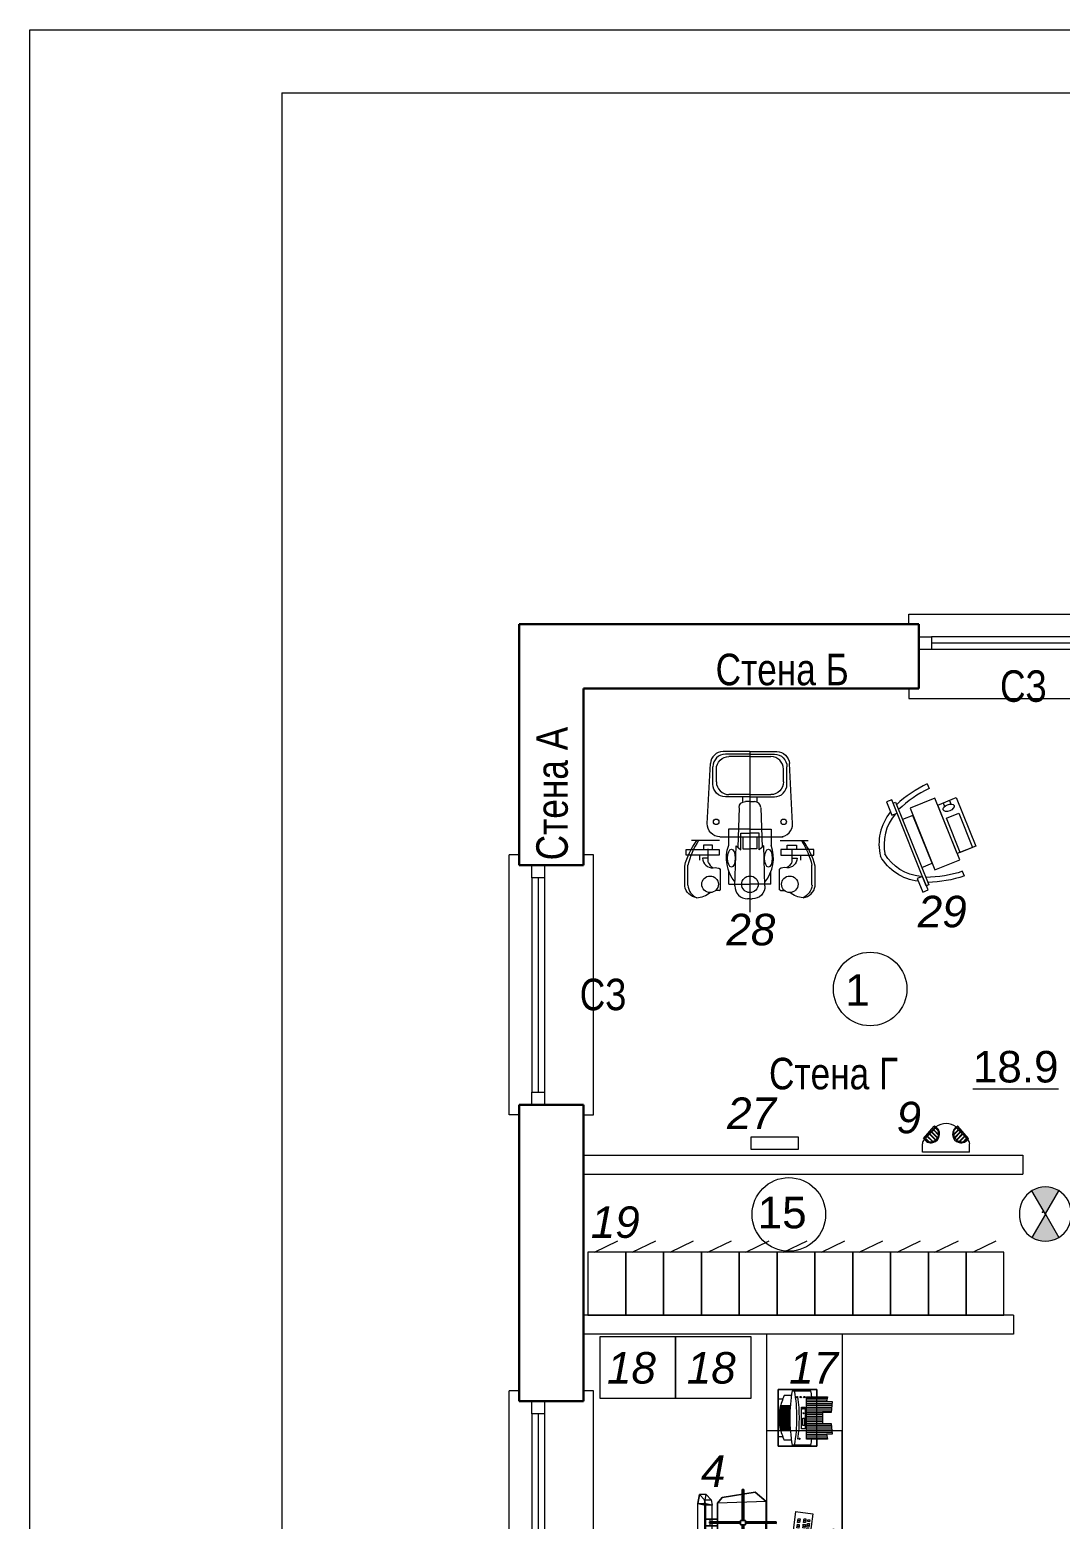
# Model space of a CAD drawing. Header units: metres. Extents: x 14591 to 15202, y 5442 to 5571.
# Drawn here: x 15073.3 to 15081.48, y 5460.13 to 5471.94 of the extents above; entities that cross this region are included whole.
import ezdxf
from ezdxf.enums import TextEntityAlignment as Align

# ---------------------------------------------------------------- set-up
doc = ezdxf.new("R2010")
doc.units = ezdxf.units.M
doc.header["$MEASUREMENT"] = 0
doc.linetypes.add('AM_DIN_F_W050x2', pattern=[0.003125, 0.00225, -0.000875])
for name, color, linetype, lineweight in [('1', 7, 'Continuous', 0), ('Level 4', 7, 'Continuous', 0), ('Level 44', 7, 'Continuous', 0), ('Level 50', 7, 'Continuous', 0), ('Level 63', 7, 'Continuous', 0), ('OBORYD', 30, 'Continuous', 0), ('RAZMER', 3, 'Continuous', 0), ('Стены', 7, 'Continuous', 13), ('ТХ Мебель', 7, 'Continuous', 30), ('ТХ Оборудование прочее', 7, 'Continuous', 30)]:
    doc.layers.add(name, color=color, linetype=linetype, lineweight=lineweight)
doc.layers.add('OBORUD MED', color=7, linetype='Continuous', lineweight=0, true_color=0xd20000)
doc.styles.add('MONOTXT', font='monotxt.shx', dxfattribs={"width": 0.8, "height": 0.5})
doc.styles.add('Style-Arial', font='arial.ttf')
doc.styles.add('Style-Arial IF', font='ariali.ttf')

# ---------------------------------------------------------------- blocks, each defined once
blk = doc.blocks.new('*U54')
at = {"layer": 'Стены', "color": 7, "linetype": 'Continuous', "lineweight": 0}
for p, q in [((-0.335, -1.03), (-0.335, 1.03)), ((-0.255, 1.03), (-0.335, 1.03)), ((0.335, 1.03), (0.255, 1.03)), ((0.335, -1.03), (0.335, 1.03)), ((-0.155, 0.85), (-0.155, -0.85)), ((-0.105, 0.85), (-0.105, -0.85)), ((-0.055, 0.85), (-0.055, -0.85)), ((-0.255, -1.03), (-0.335, -1.03)), ((0.255, -1.03), (0.335, -1.03))]:
    blk.add_line(p, q, dxfattribs=at)
at = {"layer": 'Стены', "color": 7, "linetype": 'Continuous', "lineweight": 30}
for p, q in [((0.255, 0.95), (-0.255, 0.95)), ((0.255, -0.95), (-0.255, -0.95))]:
    blk.add_line(p, q, dxfattribs=at)
at = {"layer": 'Стены', "color": 7, "linetype": 'Continuous', "lineweight": 13, "flags": 128}
for points in [[(-0.155, 0.85), (-0.155, 0.95), (-0.055, 0.95), (-0.055, 0.85), (-0.155, 0.85)], [(-0.155, -0.95), (-0.155, -0.85), (-0.055, -0.85), (-0.055, -0.95), (-0.155, -0.95)]]:
    blk.add_lwpolyline(points, close=True, dxfattribs=at)
blk = doc.blocks.new('*U141')
at = {"layer": 'ТХ Оборудование прочее', "color": 7, "linetype": 'Continuous', "lineweight": 0}
for p, q in [((-0.225, 0.214), (-0.225, -0.092)), ((-0.225, -0.092), (-0.225, 0.214)), ((0.225, 0.214), (-0.225, 0.214)), ((-0.225, 0.214), (0.225, 0.214)), ((-0.177, 0.109), (-0.177, 0.166)), ((-0.149, 0.178), (-0.149, 0.214)), ((-0.095, 0.118), (-0.095, 0.197)), ((-0.086, 0.119), (-0.086, 0.2)), ((-0.076, 0.12), (-0.076, 0.202)), ((-0.067, 0.12), (-0.067, 0.204)), ((-0.057, 0.121), (-0.057, 0.206)), ((-0.048, 0.121), (-0.048, 0.207)), ((-0.038, 0.121), (-0.038, 0.208)), ((-0.029, 0.122), (-0.029, 0.209)), ((-0.019, 0.122), (-0.019, 0.209)), ((-0.01, 0.122), (-0.01, 0.209)), ((0, 0.122), (0, 0.21)), ((0.01, 0.122), (0.01, 0.209)), ((0.019, 0.122), (0.019, 0.209)), ((0.029, 0.122), (0.029, 0.209)), ((0.038, 0.121), (0.038, 0.208)), ((0.048, 0.121), (0.048, 0.207)), ((0.057, 0.121), (0.057, 0.206)), ((0.067, 0.12), (0.067, 0.204)), ((0.076, 0.12), (0.076, 0.202)), ((0.086, 0.119), (0.086, 0.2)), ((0.095, 0.118), (0.095, 0.197)), ((0.149, 0.178), (0.149, 0.214)), ((0.177, 0.109), (0.177, 0.166)), ((0.225, -0.092), (0.225, 0.214)), ((0.225, 0.214), (0.225, -0.092)), ((-0.215, -0.045), (-0.215, 0.103)), ((-0.086, 0), (-0.086, 0.028)), ((-0.086, 0.028), (0.086, 0.028)), ((-0.059, 0.019), (-0.002, 0.019)), ((-0.059, 0.005), (-0.059, 0.019)), ((-0.002, 0.005), (-0.059, 0.005)), ((-0.002, 0.019), (-0.002, 0.005)), ((0.086, 0.028), (0.086, 0)), ((0.215, 0.103), (0.215, -0.045)), ((-0.168, -0.092), (-0.225, -0.092)), ((-0.225, -0.092), (0.225, -0.092)), ((-0.168, -0.01), (0.168, -0.01)), ((-0.168, -0.176), (-0.168, -0.01)), ((-0.157, -0.01), (-0.157, -0.174)), ((-0.143, -0.01), (-0.143, -0.172)), ((-0.129, -0.01), (-0.129, -0.169)), ((-0.114, -0.01), (-0.114, -0.213)), ((-0.1, -0.01), (-0.1, -0.211)), ((0.086, 0), (-0.086, 0)), ((-0.086, -0.01), (-0.086, -0.209)), ((-0.071, -0.01), (-0.071, -0.208)), ((-0.057, -0.01), (-0.057, -0.206)), ((-0.043, -0.01), (-0.043, -0.138)), ((-0.029, -0.01), (-0.029, -0.138)), ((-0.014, -0.01), (-0.014, -0.138)), ((0, -0.01), (0, -0.138)), ((0.014, -0.01), (0.014, -0.138)), ((0.029, -0.01), (0.029, -0.138)), ((0.043, -0.01), (0.043, -0.138)), ((0.057, -0.01), (0.057, -0.206)), ((0.071, -0.01), (0.071, -0.208)), ((0.086, -0.01), (0.086, -0.209)), ((0.1, -0.01), (0.1, -0.211)), ((0.114, -0.01), (0.114, -0.213)), ((0.129, -0.01), (0.129, -0.169)), ((0.143, -0.01), (0.143, -0.172)), ((0.157, -0.01), (0.157, -0.174)), ((0.168, -0.01), (0.168, -0.176)), ((0.225, -0.092), (0.168, -0.092)), ((-0.13, -0.169), (-0.168, -0.176)), ((-0.13, -0.214), (-0.13, -0.169)), ((-0.044, -0.205), (-0.13, -0.214)), ((-0.044, -0.138), (-0.044, -0.205)), ((0.044, -0.138), (-0.044, -0.138)), ((0.044, -0.205), (0.044, -0.138)), ((0.13, -0.214), (0.044, -0.205)), ((0.168, -0.176), (0.13, -0.169)), ((0.13, -0.169), (0.13, -0.214))]:
    blk.add_line(p, q, dxfattribs=at)
for centre, radius in [((-0.165, 0.045), 0.00536), ((0.037, 0.014), 0.00402), ((0.075, 0.021), 0.00536), ((0.075, 0.007), 0.00536), ((0.165, 0.065), 0.00536), ((0.165, 0.035), 0.00536), ((0.165, 0.007), 0.00536)]:
    blk.add_circle(centre, radius, dxfattribs=at)
for centre, radius, start, end in [((0, -1.104), 1.226, 79.8855, 100.1145), ((0.127, -0.523), 0.753, 105.7351, 113.846), ((0, -0.201), 0.41, 79.1933, 100.8067), ((-0.127, -0.523), 0.753, 66.154, 74.2649), ((0, 1.291), 1.226, 259.8855, 280.1145), ((0, 1.291), 1.245, 262.2605, 277.7395), ((0, 1.162), 1.226, 259.8855, 262.1394), ((0, 1.162), 1.226, 277.8606, 280.1145)]:
    blk.add_arc(centre, radius, start, end, dxfattribs=at)
blk = doc.blocks.new('*U142')
at = {"color": 7, "linetype": 'Continuous', "lineweight": 0}
blk.add_line((-0.6, -0.027), (-0.6, 0.573), dxfattribs=at)
at = {"layer": 'Стены', "color": 7, "linetype": 'Continuous', "lineweight": 0}
for p, q in [((0.6, 0.573), (-0.6, 0.573)), ((0.179, 0.503), (0.206, 0.554)), ((0.556, 0.301), (0.179, 0.503)), ((0.206, 0.554), (0.366, 0.497)), ((0.328, 0.511), (0.309, 0.544)), ((0.366, 0.497), (0.332, 0.555)), ((0.442, 0.456), (0.366, 0.497)), ((0.6, -0.027), (0.6, 0.573)), ((0.442, 0.456), (0.509, 0.461)), ((0.583, 0.351), (0.442, 0.456)), ((0.474, 0.433), (0.513, 0.435)), ((0.043, 0.204), (0.061, 0.34)), ((0.061, 0.34), (0.52, 0.28)), ((0.099, 0.271), (0.101, 0.286)), ((0.104, 0.27), (0.099, 0.271)), ((0.113, 0.269), (0.099, 0.271)), ((0.099, 0.223), (0.101, 0.239)), ((0.101, 0.286), (0.115, 0.284)), ((0.106, 0.238), (0.101, 0.239)), ((0.101, 0.239), (0.115, 0.237)), ((0.107, 0.302), (0.109, 0.317)), ((0.122, 0.3), (0.107, 0.302)), ((0.109, 0.317), (0.124, 0.315)), ((0.115, 0.284), (0.113, 0.269)), ((0.113, 0.269), (0.115, 0.284)), ((0.128, 0.267), (0.113, 0.269)), ((0.113, 0.222), (0.115, 0.237)), ((0.115, 0.237), (0.113, 0.222)), ((0.115, 0.284), (0.13, 0.283)), ((0.115, 0.237), (0.13, 0.235)), ((0.124, 0.315), (0.122, 0.3)), ((0.13, 0.283), (0.128, 0.267)), ((0.136, 0.298), (0.138, 0.313)), ((0.151, 0.296), (0.136, 0.298)), ((0.138, 0.313), (0.153, 0.311)), ((0.142, 0.265), (0.144, 0.281)), ((0.157, 0.263), (0.142, 0.265)), ((0.144, 0.281), (0.159, 0.279)), ((0.151, 0.296), (0.153, 0.311)), ((0.153, 0.311), (0.151, 0.296)), ((0.165, 0.294), (0.151, 0.296)), ((0.153, 0.311), (0.167, 0.31)), ((0.157, 0.263), (0.159, 0.279)), ((0.159, 0.279), (0.157, 0.263)), ((0.171, 0.261), (0.157, 0.263)), ((0.159, 0.279), (0.173, 0.277)), ((0.167, 0.31), (0.165, 0.294)), ((0.173, 0.277), (0.171, 0.261)), ((0.177, 0.293), (0.179, 0.308)), ((0.192, 0.291), (0.177, 0.293)), ((0.179, 0.308), (0.194, 0.306)), ((0.186, 0.259), (0.188, 0.275)), ((0.2, 0.258), (0.186, 0.259)), ((0.188, 0.275), (0.202, 0.273)), ((0.194, 0.306), (0.192, 0.291)), ((0.202, 0.273), (0.2, 0.258)), ((0.2, 0.258), (0.202, 0.273)), ((0.214, 0.256), (0.2, 0.258)), ((0.202, 0.273), (0.217, 0.271)), ((0.206, 0.289), (0.208, 0.304)), ((0.22, 0.287), (0.206, 0.289)), ((0.208, 0.304), (0.222, 0.302)), ((0.217, 0.271), (0.214, 0.256)), ((0.222, 0.302), (0.22, 0.287)), ((0.22, 0.287), (0.222, 0.302)), ((0.235, 0.285), (0.22, 0.287)), ((0.222, 0.302), (0.237, 0.3)), ((0.229, 0.254), (0.231, 0.269)), ((0.243, 0.252), (0.229, 0.254)), ((0.231, 0.269), (0.245, 0.267)), ((0.237, 0.3), (0.235, 0.285)), ((0.243, 0.252), (0.245, 0.267)), ((0.245, 0.267), (0.243, 0.252)), ((0.258, 0.25), (0.243, 0.252)), ((0.245, 0.267), (0.26, 0.266)), ((0.249, 0.283), (0.251, 0.299)), ((0.264, 0.281), (0.249, 0.283)), ((0.251, 0.299), (0.266, 0.297)), ((0.26, 0.266), (0.258, 0.25)), ((0.266, 0.297), (0.264, 0.281)), ((0.264, 0.281), (0.266, 0.297)), ((0.278, 0.279), (0.264, 0.281)), ((0.266, 0.297), (0.28, 0.295)), ((0.272, 0.248), (0.274, 0.264)), ((0.287, 0.246), (0.272, 0.248)), ((0.274, 0.264), (0.289, 0.262)), ((0.278, 0.279), (0.28, 0.295)), ((0.28, 0.295), (0.278, 0.279)), ((0.293, 0.277), (0.278, 0.279)), ((0.28, 0.295), (0.295, 0.293)), ((0.289, 0.262), (0.287, 0.246)), ((0.287, 0.246), (0.289, 0.262)), ((0.301, 0.244), (0.287, 0.246)), ((0.289, 0.262), (0.303, 0.26)), ((0.293, 0.277), (0.295, 0.293)), ((0.295, 0.293), (0.293, 0.277)), ((0.307, 0.276), (0.293, 0.277)), ((0.295, 0.293), (0.309, 0.291)), ((0.303, 0.26), (0.301, 0.244)), ((0.301, 0.244), (0.303, 0.26)), ((0.316, 0.242), (0.301, 0.244)), ((0.303, 0.26), (0.318, 0.258)), ((0.309, 0.291), (0.307, 0.276)), ((0.318, 0.258), (0.316, 0.242)), ((0.33, 0.241), (0.332, 0.256)), ((0.345, 0.239), (0.33, 0.241)), ((0.332, 0.256), (0.347, 0.254)), ((0.347, 0.254), (0.345, 0.239)), ((0.375, 0.235), (0.377, 0.251)), ((0.377, 0.251), (0.392, 0.249)), ((0.378, 0.266), (0.38, 0.282)), ((0.393, 0.264), (0.378, 0.266)), ((0.38, 0.282), (0.395, 0.28)), ((0.39, 0.233), (0.392, 0.249)), ((0.392, 0.249), (0.39, 0.233)), ((0.392, 0.249), (0.406, 0.247)), ((0.395, 0.28), (0.393, 0.264)), ((0.393, 0.264), (0.395, 0.28)), ((0.407, 0.262), (0.393, 0.264)), ((0.395, 0.28), (0.409, 0.278)), ((0.406, 0.247), (0.404, 0.231)), ((0.404, 0.231), (0.406, 0.247)), ((0.406, 0.247), (0.421, 0.245)), ((0.407, 0.262), (0.409, 0.278)), ((0.409, 0.278), (0.407, 0.262)), ((0.421, 0.261), (0.407, 0.262)), ((0.409, 0.278), (0.424, 0.276)), ((0.421, 0.245), (0.419, 0.229)), ((0.424, 0.276), (0.421, 0.261)), ((0.502, 0.144), (0.52, 0.28)), ((0.583, 0.351), (0.556, 0.301)), ((0.043, 0.204), (0.502, 0.144)), ((0.106, 0.223), (0.099, 0.224)), ((0.113, 0.222), (0.099, 0.223)), ((0.128, 0.22), (0.113, 0.222)), ((0.13, 0.235), (0.128, 0.22)), ((0.142, 0.218), (0.144, 0.233)), ((0.157, 0.216), (0.142, 0.218)), ((0.144, 0.233), (0.159, 0.231)), ((0.157, 0.216), (0.159, 0.231)), ((0.159, 0.231), (0.157, 0.216)), ((0.171, 0.214), (0.157, 0.216)), ((0.159, 0.231), (0.173, 0.23)), ((0.173, 0.23), (0.171, 0.214)), ((0.186, 0.212), (0.188, 0.228)), ((0.2, 0.21), (0.186, 0.212)), ((0.188, 0.228), (0.202, 0.226)), ((0.2, 0.21), (0.202, 0.226)), ((0.202, 0.226), (0.2, 0.21)), ((0.215, 0.208), (0.2, 0.21)), ((0.202, 0.226), (0.217, 0.224)), ((0.217, 0.224), (0.215, 0.208)), ((0.229, 0.206), (0.231, 0.222)), ((0.244, 0.205), (0.229, 0.206)), ((0.231, 0.222), (0.246, 0.22)), ((0.246, 0.22), (0.244, 0.205)), ((0.258, 0.203), (0.26, 0.218)), ((0.272, 0.201), (0.258, 0.203)), ((0.26, 0.218), (0.275, 0.216)), ((0.275, 0.216), (0.272, 0.201)), ((0.287, 0.199), (0.289, 0.214)), ((0.301, 0.197), (0.287, 0.199)), ((0.289, 0.214), (0.303, 0.213)), ((0.301, 0.197), (0.303, 0.213)), ((0.303, 0.213), (0.301, 0.197)), ((0.351, 0.19), (0.301, 0.197)), ((0.303, 0.213), (0.353, 0.206)), ((0.33, 0.193), (0.332, 0.209)), ((0.344, 0.191), (0.33, 0.193)), ((0.332, 0.209), (0.346, 0.207)), ((0.346, 0.207), (0.344, 0.191)), ((0.353, 0.206), (0.351, 0.19)), ((0.367, 0.173), (0.369, 0.188)), ((0.381, 0.171), (0.367, 0.173)), ((0.369, 0.188), (0.384, 0.186)), ((0.39, 0.233), (0.375, 0.235)), ((0.381, 0.171), (0.384, 0.186)), ((0.384, 0.186), (0.381, 0.171)), ((0.396, 0.169), (0.381, 0.171)), ((0.384, 0.186), (0.398, 0.184)), ((0.404, 0.231), (0.39, 0.233)), ((0.398, 0.184), (0.396, 0.169)), ((0.396, 0.169), (0.398, 0.184)), ((0.41, 0.167), (0.396, 0.169)), ((0.398, 0.184), (0.412, 0.183)), ((0.419, 0.229), (0.404, 0.231)), ((0.412, 0.183), (0.41, 0.167)), ((0.124, 0.05), (0.124, 0.05)), ((0.124, 0.05), (0.124, 0.05)), ((0.124, 0.05), (0.136, 0.05)), ((0.136, 0.05), (0.124, 0.05)), ((0.124, 0.05), (0.136, 0.05)), ((0.124, -0.194), (0.124, 0.05)), ((0.124, 0.05), (0.124, -0.194)), ((0.124, -0.194), (0.124, 0.05)), ((0.136, 0.05), (0.135, -0.194)), ((0.135, -0.194), (0.136, 0.05)), ((0.136, 0.05), (0.135, -0.194)), ((0.136, 0.05), (0.136, 0.05)), ((0.136, 0.05), (0.136, 0.05)), ((-0.6, -0.027), (0.6, -0.027)), ((-0.111, -0.116), (-0.037, -0.03)), ((-0.037, -0.03), (-0.111, -0.116)), ((-0.111, -0.116), (-0.037, -0.03)), ((-0.069, -0.378), (-0.111, -0.116)), ((-0.111, -0.116), (-0.069, -0.378)), ((-0.069, -0.378), (-0.111, -0.116)), ((-0.037, -0.03), (0.297, -0.031)), ((0.297, -0.031), (-0.037, -0.03)), ((0.297, -0.031), (-0.037, -0.03)), ((-0.037, -0.03), (-0.025, -0.416)), ((-0.037, -0.03), (-0.025, -0.416)), ((0.283, -0.417), (0.297, -0.031)), ((0.297, -0.031), (0.283, -0.417)), ((0.297, -0.031), (0.37, -0.117)), ((0.37, -0.117), (0.297, -0.031)), ((0.37, -0.117), (0.297, -0.031)), ((0.37, -0.117), (0.327, -0.379)), ((0.327, -0.379), (0.37, -0.117)), ((0.327, -0.379), (0.37, -0.117)), ((-0.132, -0.208), (-0.132, -0.208)), ((-0.132, -0.208), (0.112, -0.208)), ((0.112, -0.208), (-0.132, -0.208)), ((-0.132, -0.219), (-0.132, -0.208)), ((-0.132, -0.208), (-0.132, -0.208)), ((-0.132, -0.208), (-0.132, -0.219)), ((-0.132, -0.219), (-0.132, -0.208)), ((-0.132, -0.208), (0.112, -0.208)), ((-0.132, -0.219), (-0.132, -0.219)), ((0.112, -0.22), (-0.132, -0.219)), ((-0.132, -0.219), (-0.132, -0.219)), ((-0.132, -0.219), (0.112, -0.22)), ((0.112, -0.22), (-0.132, -0.219)), ((0.112, -0.234), (0.112, -0.194)), ((0.112, -0.194), (0.112, -0.234)), ((0.112, -0.194), (0.147, -0.194)), ((0.147, -0.194), (0.112, -0.194)), ((0.112, -0.208), (0.112, -0.208)), ((0.112, -0.208), (0.112, -0.22)), ((0.147, -0.234), (0.112, -0.234)), ((0.112, -0.234), (0.147, -0.234)), ((0.124, -0.234), (0.123, -0.478)), ((0.123, -0.478), (0.124, -0.234)), ((0.124, -0.234), (0.123, -0.478)), ((0.135, -0.194), (0.124, -0.194)), ((0.135, -0.234), (0.124, -0.234)), ((0.135, -0.194), (0.135, -0.194)), ((0.135, -0.478), (0.135, -0.234)), ((0.135, -0.234), (0.135, -0.234)), ((0.135, -0.234), (0.135, -0.478)), ((0.135, -0.478), (0.135, -0.234)), ((0.147, -0.194), (0.147, -0.234)), ((0.147, -0.234), (0.147, -0.194)), ((0.392, -0.209), (0.147, -0.208)), ((0.147, -0.208), (0.147, -0.208)), ((0.147, -0.208), (0.392, -0.209)), ((0.147, -0.208), (0.147, -0.22)), ((0.392, -0.209), (0.147, -0.208)), ((0.147, -0.22), (0.392, -0.221)), ((0.392, -0.221), (0.147, -0.22)), ((0.147, -0.22), (0.392, -0.221)), ((0.392, -0.209), (0.392, -0.209)), ((0.392, -0.221), (0.392, -0.209)), ((0.392, -0.209), (0.392, -0.209)), ((0.392, -0.209), (0.392, -0.221)), ((0.392, -0.221), (0.392, -0.209)), ((0.392, -0.221), (0.392, -0.221)), ((0.392, -0.221), (0.392, -0.221)), ((-0.052, -0.467), (-0.094, -0.506)), ((-0.094, -0.506), (-0.052, -0.467)), ((-0.025, -0.416), (-0.069, -0.378)), ((-0.069, -0.378), (-0.025, -0.416)), ((-0.025, -0.416), (-0.069, -0.378)), ((-0.052, -0.467), (-0.008, -0.458)), ((-0.052, -0.467), (-0.008, -0.458)), ((-0.052, -0.52), (-0.052, -0.467)), ((-0.052, -0.52), (-0.052, -0.467)), ((0.283, -0.417), (-0.025, -0.416)), ((-0.025, -0.416), (0.283, -0.417)), ((-0.025, -0.416), (0.283, -0.417)), ((-0.008, -0.458), (-0.021, -0.52)), ((-0.008, -0.458), (-0.021, -0.52)), ((-0.008, -0.458), (-0.008, -0.51)), ((0.266, -0.458), (-0.008, -0.458)), ((-0.008, -0.458), (-0.008, -0.51)), ((0.266, -0.458), (-0.008, -0.458)), ((0.103, -0.511), (0.103, -0.416)), ((0.103, -0.416), (0.103, -0.473)), ((0.103, -0.416), (0.156, -0.416)), ((0.103, -0.511), (0.103, -0.416)), ((0.103, -0.416), (0.156, -0.416)), ((0.103, -0.473), (0.103, -0.416)), ((0.156, -0.416), (0.155, -0.511)), ((0.155, -0.474), (0.156, -0.416)), ((0.156, -0.416), (0.155, -0.511)), ((0.156, -0.416), (0.155, -0.474)), ((0.266, -0.511), (0.266, -0.458)), ((0.266, -0.458), (0.31, -0.468)), ((0.266, -0.511), (0.266, -0.458)), ((0.31, -0.468), (0.266, -0.458)), ((0.266, -0.458), (0.279, -0.52)), ((0.279, -0.52), (0.266, -0.458)), ((0.327, -0.379), (0.283, -0.417)), ((0.283, -0.417), (0.327, -0.379)), ((0.283, -0.417), (0.327, -0.379)), ((0.352, -0.507), (0.31, -0.468)), ((0.31, -0.468), (0.31, -0.52)), ((0.31, -0.468), (0.31, -0.52)), ((0.352, -0.507), (0.31, -0.468)), ((-0.094, -0.506), (-0.094, -0.559)), ((-0.094, -0.506), (-0.094, -0.559)), ((-0.021, -0.52), (-0.094, -0.506)), ((-0.021, -0.52), (-0.094, -0.506)), ((-0.094, -0.559), (-0.052, -0.52)), ((-0.094, -0.559), (-0.052, -0.52)), ((-0.094, -0.559), (-0.021, -0.572)), ((-0.021, -0.572), (-0.094, -0.559)), ((-0.008, -0.51), (-0.052, -0.52)), ((-0.052, -0.52), (-0.008, -0.51)), ((-0.008, -0.51), (-0.021, -0.572)), ((-0.021, -0.572), (-0.008, -0.51)), ((-0.021, -0.572), (-0.021, -0.52)), ((-0.021, -0.572), (-0.021, -0.52)), ((-0.021, -0.52), (0.279, -0.52)), ((-0.021, -0.52), (0.279, -0.52)), ((0.279, -0.573), (-0.021, -0.572)), ((0.279, -0.573), (-0.021, -0.572)), ((-0.008, -0.51), (0.266, -0.511)), ((-0.008, -0.51), (0.266, -0.511)), ((0.103, -0.473), (0.103, -0.511)), ((0.155, -0.474), (0.103, -0.473)), ((0.155, -0.511), (0.103, -0.511)), ((0.123, -0.478), (0.123, -0.478)), ((0.123, -0.478), (0.135, -0.478)), ((0.135, -0.478), (0.123, -0.478)), ((0.123, -0.478), (0.123, -0.478)), ((0.123, -0.478), (0.135, -0.478)), ((0.135, -0.478), (0.135, -0.478)), ((0.135, -0.478), (0.135, -0.478)), ((0.155, -0.511), (0.155, -0.474)), ((0.31, -0.52), (0.266, -0.511)), ((0.266, -0.511), (0.279, -0.573)), ((0.31, -0.52), (0.266, -0.511)), ((0.266, -0.511), (0.279, -0.573)), ((0.352, -0.507), (0.279, -0.52)), ((0.279, -0.52), (0.352, -0.507)), ((0.279, -0.52), (0.279, -0.573)), ((0.279, -0.52), (0.279, -0.573)), ((0.279, -0.573), (0.352, -0.56)), ((0.279, -0.573), (0.352, -0.56)), ((0.31, -0.52), (0.352, -0.56)), ((0.352, -0.56), (0.31, -0.52)), ((0.352, -0.56), (0.352, -0.507)), ((0.352, -0.56), (0.352, -0.507))]:
    blk.add_line(p, q, dxfattribs=at)
at = {"layer": 'Стены', "color": 7, "linetype": 'Continuous', "lineweight": 0, "extrusion": (0, 0, -1)}
for centre, start, end in [((-0.321, 0.55), 335.1796, 155.2165), ((-0.511, 0.448), 81.1305, 261.1674)]:
    blk.add_arc(centre, 0.0129, start, end, dxfattribs=at)
blk = doc.blocks.new('*U150')
at = {"layer": 'Level 50', "color": 7, "linetype": 'Continuous', "lineweight": 0}
for p, q in [((-20.487, 14.5), (20.513, 14.5)), ((-20.487, -14.5), (-20.487, 14.5))]:
    blk.add_line(p, q, dxfattribs=at)
at = {"layer": 'Level 50', "color": 7, "linetype": 'Continuous', "lineweight": 13}
for q in [(20.013, 14), (-18.487, -14)]:
    blk.add_line((-18.487, 14), q, dxfattribs=at)
blk = doc.blocks.new('формат_А3')
at = {"layer": 'Level 50', "color": 7, "linetype": 'Continuous', "lineweight": 13}
blk.add_blockref('*U150', (20.487, -14.5), dxfattribs=at)
blk = doc.blocks.new('*U319')
at = {"layer": 'Стены', "color": 7, "linetype": 'Continuous', "lineweight": 0}
blk.add_line((-0.098, 0.205), (0.088, 0.295), dxfattribs=at)
at = {"layer": 'Стены', "color": 7, "linetype": 'Continuous', "lineweight": 0, "flags": 128}
blk.add_lwpolyline([(0.15, 0.205), (-0.15, 0.205), (-0.15, -0.295), (0.15, -0.295), (0.15, 0.205)], close=True, dxfattribs=at)
blk = doc.blocks.new('*U323')
at = {"layer": 'OBORUD MED', "color": 7, "lineweight": 0, "ltscale": 1e-06}
for p, q in [((0.005, 0.178), (-0.092, 0.093)), ((-0.051, 0.117), (-0.058, 0.123)), ((-0.049, 0.119), (-0.055, 0.125)), ((-0.049, 0.119), (-0.035, 0.134)), ((-0.044, 0.115), (-0.03, 0.129)), ((-0.035, 0.134), (-0.04, 0.139)), ((-0.032, 0.136), (-0.037, 0.141)), ((-0.032, 0.136), (-0.018, 0.15)), ((0.017, 0.082), (-0.03, 0.129)), ((-0.028, 0.132), (-0.013, 0.146)), ((0.019, 0.085), (-0.028, 0.132)), ((-0.018, 0.15), (-0.022, 0.154)), ((-0.015, 0.153), (-0.019, 0.157)), ((-0.015, 0.153), (-0.001, 0.167)), ((0.029, 0.104), (-0.013, 0.146)), ((-0.011, 0.149), (0.003, 0.163)), ((0.03, 0.108), (-0.011, 0.149)), ((-0.001, 0.167), (-0.004, 0.17)), ((0.002, 0.17), (-0.001, 0.172)), ((0.002, 0.17), (0.008, 0.176)), ((0.031, 0.135), (0.003, 0.163)), ((0.006, 0.166), (0.012, 0.172)), ((0.029, 0.142), (0.006, 0.166)), ((0.113, 0.187), (0.048, 0.187)), ((0.113, 0.187), (0.113, -0.188)), ((-0.082, 0.086), (-0.091, 0.094)), ((-0.085, 0.083), (-0.088, 0.086)), ((-0.085, 0.083), (-0.085, 0.083)), ((-0.082, 0.086), (-0.068, 0.1)), ((-0.081, 0.078), (-0.081, 0.079)), ((-0.073, 0.071), (-0.081, 0.079)), ((-0.078, 0.082), (-0.064, 0.096)), ((-0.06, 0.064), (-0.078, 0.082)), ((-0.068, 0.1), (-0.076, 0.107)), ((-0.066, 0.103), (-0.073, 0.11)), ((-0.066, 0.103), (-0.051, 0.117)), ((-0.027, 0.059), (-0.064, 0.096)), ((-0.061, 0.098), (-0.047, 0.113)), ((-0.022, 0.059), (-0.061, 0.098)), ((-0.002, 0.067), (-0.047, 0.113)), ((0.002, 0.069), (-0.044, 0.115)), ((0.005, -0.178), (-0.092, -0.093)), ((-0.082, -0.086), (-0.091, -0.094)), ((-0.085, -0.083), (-0.088, -0.086)), ((-0.085, -0.083), (-0.085, -0.083)), ((-0.082, -0.086), (-0.068, -0.1)), ((-0.073, -0.071), (-0.081, -0.079)), ((-0.081, -0.078), (-0.081, -0.079)), ((-0.06, -0.064), (-0.078, -0.082)), ((-0.078, -0.082), (-0.064, -0.096)), ((-0.068, -0.1), (-0.076, -0.107)), ((-0.066, -0.103), (-0.073, -0.11)), ((-0.066, -0.103), (-0.051, -0.117)), ((-0.027, -0.059), (-0.064, -0.096)), ((-0.022, -0.059), (-0.061, -0.098)), ((-0.061, -0.098), (-0.047, -0.113)), ((-0.051, -0.117), (-0.058, -0.123)), ((-0.002, -0.067), (-0.047, -0.113)), ((0.002, -0.069), (-0.044, -0.115)), ((-0.044, -0.115), (-0.03, -0.129)), ((0.017, -0.082), (-0.03, -0.129)), ((0.019, -0.085), (-0.028, -0.132)), ((0.029, -0.104), (-0.013, -0.146)), ((0.03, -0.108), (-0.011, -0.149)), ((-0.049, -0.119), (-0.055, -0.125)), ((-0.049, -0.119), (-0.035, -0.134)), ((-0.035, -0.134), (-0.04, -0.139)), ((-0.032, -0.136), (-0.037, -0.141)), ((-0.032, -0.136), (-0.018, -0.15)), ((-0.028, -0.132), (-0.013, -0.146)), ((-0.018, -0.15), (-0.022, -0.154)), ((-0.015, -0.153), (-0.019, -0.157)), ((-0.015, -0.153), (-0.001, -0.167)), ((-0.011, -0.149), (0.003, -0.163)), ((-0.001, -0.167), (-0.004, -0.17)), ((0.002, -0.17), (-0.001, -0.172)), ((0.002, -0.17), (0.008, -0.176)), ((0.031, -0.135), (0.003, -0.163)), ((0.029, -0.142), (0.006, -0.166)), ((0.006, -0.166), (0.012, -0.172)), ((0.113, -0.188), (0.048, -0.188))]:
    blk.add_line(p, q, dxfattribs=at)
for centre, radius, start, end in [((-0.034, 0.124), 0.0661, 208.5022, 53.4892), ((-0.029, 0.119), 0.0681, 202.377, 59.6144), ((0.051, 0.132), 0.0554, 92.6049, 133.4621), ((0.024, 0), 0.137, 143.57, 216.43), ((-0.029, -0.119), 0.0681, 300.3856, 157.623), ((-0.034, -0.124), 0.0661, 306.5108, 151.4978), ((0.051, -0.132), 0.0554, 226.5379, 267.3951)]:
    blk.add_arc(centre, radius, start, end, dxfattribs=at)
blk = doc.blocks.new('*U336')
at = {"layer": 'Level 4', "color": 7, "linetype": 'Continuous', "lineweight": 0}
for p, q in [((0.423, 0.492), (0.264, 0.492)), ((0.429, 0.517), (0.27, 0.517)), ((0.067, 0.24), (0.067, 0.463)), ((0.183, 0.4), (0.225, 0.4)), ((0.209, 0.333), (0.209, 0.375)), ((-0.067, 0.338), (-0.543, 0.313)), ((-0.378, 0.294), (-0.517, 0.294)), ((-0.396, 0.266), (-0.498, 0.266)), ((0.038, -0.238), (0.038, 0.264)), ((0.133, 0.333), (0.241, 0.333)), ((0.465, 0.243), (0.459, 0.234)), ((0.465, 0.243), (0.465, 0.274)), ((-0.637, 0), (-0.637, 0.213)), ((-0.617, 0.003), (-0.617, 0.194)), ((-0.598, 0.001), (-0.598, 0.166)), ((-0.296, 0.001), (-0.296, 0.166)), ((-0.278, 0), (-0.278, 0.194)), ((-0.022, 0), (-0.022, 0.169)), ((-0.022, 0.169), (0.106, 0.169)), ((0.428, 0.119), (0.11, 0.109)), ((0.459, 0.234), (0.296, 0.234)), ((0.413, 0.167), (0.314, 0.167)), ((0.413, 0.167), (0.413, 0)), ((-0.637, 0), (0.637, 0)), ((-0.637, 0), (-0.637, -0.213)), ((-0.637, 0), (0.637, 0)), ((-0.241, 0.057), (-0.278, 0.057)), ((-0.241, 0), (-0.241, 0.036)), ((-0.241, 0), (-0.241, -0.036)), ((-0.192, 0.086), (0.122, 0.096)), ((-0.022, 0), (-0.022, -0.169)), ((0.143, 0.072), (0.011, 0.072)), ((0.011, 0.072), (0.011, 0)), ((0.011, -0.072), (0.011, 0)), ((0.038, 0.055), (0.135, 0.055)), ((0.11, 0.109), (0.143, 0.072)), ((0.135, 0.055), (0.135, 0)), ((0.135, -0.055), (0.135, 0)), ((0.413, -0.167), (0.413, 0)), ((0.531, 0), (0.531, 0.019)), ((0.531, 0), (0.531, -0.019)), ((-0.617, -0.002), (-0.617, -0.194)), ((-0.598, -0.001), (-0.598, -0.166)), ((-0.296, -0.001), (-0.296, -0.166)), ((-0.278, 0), (-0.278, -0.194)), ((-0.241, -0.057), (-0.278, -0.057)), ((-0.192, -0.086), (0.122, -0.096)), ((0.143, -0.072), (0.011, -0.072)), ((0.038, -0.055), (0.135, -0.055)), ((0.11, -0.109), (0.143, -0.072)), ((0.428, -0.119), (0.11, -0.109)), ((-0.022, -0.169), (0.106, -0.169)), ((0.459, -0.234), (0.296, -0.234)), ((0.413, -0.167), (0.314, -0.167)), ((0.465, -0.243), (0.459, -0.234)), ((-0.067, -0.338), (-0.543, -0.313)), ((-0.378, -0.294), (-0.517, -0.294)), ((-0.396, -0.266), (-0.498, -0.266)), ((0.067, -0.24), (0.067, -0.463)), ((0.133, -0.333), (0.241, -0.333)), ((0.209, -0.333), (0.209, -0.375)), ((0.465, -0.243), (0.465, -0.274)), ((0.183, -0.4), (0.225, -0.4)), ((0.423, -0.492), (0.264, -0.492)), ((0.429, -0.517), (0.27, -0.517))]:
    blk.add_line(p, q, dxfattribs=at)
at = {"layer": 'Level 4', "color": 7, "linetype": 'Continuous', "lineweight": 0, "flags": 128}
for points in [[(0.183, 0.245), (0.183, 0.507), (0.139, 0.507), (0.139, 0.245), (0.183, 0.245)], [(0.139, 0.369), (0.139, 0.296), (0.105, 0.296), (0.105, 0.369), (0.139, 0.369)], [(0.139, -0.369), (0.139, -0.296), (0.105, -0.296), (0.105, -0.369), (0.139, -0.369)], [(0.183, -0.245), (0.183, -0.507), (0.139, -0.507), (0.139, -0.245), (0.183, -0.245)]]:
    blk.add_lwpolyline(points, close=True, dxfattribs=at)
at = {"layer": 'Level 4', "color": 7, "linetype": 'Continuous', "lineweight": 0}
for centre, radius in [((0.415, 0.316), 0.0655), ((-0.08, 0.268), 0.0219), ((0.415, 0), 0.0655), ((0.415, 0), 0.0655), ((-0.08, -0.268), 0.0219), ((0.415, -0.316), 0.0655)]:
    blk.add_circle(centre, radius, dxfattribs=at)
at = {"layer": 'Level 4', "color": 7, "linetype": 'Continuous', "lineweight": 0, "extrusion": (0, 0, -1)}
for centre, radius, start, end in [((-0.423, -0.146), 0.658, 57.338, 75.9634), ((-0.411, 0.371), 0.122, 95.5378, 155.3749), ((-0.206, 0.296), 0.079, 92.0129, 182.9189), ((-0.321, 0.44), 0.202, 185.1026, 217.7355), ((0.537, 0.213), 0.1, 0, 86.9807), ((0.517, 0.194), 0.1, 0, 90), ((0.396, 0.166), 0.1, 90, 180), ((-0.173, 0.216), 0.135, 120.3578, 145.9882), ((-0.431, 0.019), 0.1, 88.0828, 180), ((0.191, -0.036), 0.05, 271.8151, 360), ((0.498, -0.166), 0.1, 270, 0), ((0.378, -0.194), 0.1, 180, 270), ((-0.207, 0.115), 0.301, 230.7084, 289.5716), ((-0.348, -0.274), 0.0658, 344.425, 37.7162), ((0.062, -0.238), 0.1, 180, 273.0193), ((-0.415, 0.042), 0.578, 284.495, 306.7845), ((-0.411, -0.407), 0.112, 187.7348, 260.6971)]:
    blk.add_arc(centre, radius, start, end, dxfattribs=at)
at = {"layer": 'Level 4', "color": 7, "linetype": 'Continuous', "lineweight": 0}
for centre, radius, start, end in [((0.415, -0.042), 0.578, 104.495, 126.7845), ((0.411, 0.407), 0.112, 7.7348, 80.6971), ((-0.498, 0.166), 0.1, 90, 180), ((-0.378, 0.194), 0.1, 360, 90), ((-0.062, 0.238), 0.1, 360, 93.0193), ((0.348, 0.274), 0.0658, 164.425, 217.7162), ((0.207, -0.115), 0.301, 50.7084, 109.5716), ((-0.191, 0.036), 0.05, 91.8151, 180), ((0.431, -0.019), 0.1, 268.0828, 360), ((-0.537, -0.213), 0.1, 180, 266.9807), ((-0.517, -0.194), 0.1, 180, 270), ((-0.396, -0.166), 0.1, 270, 360), ((0.206, -0.296), 0.079, 272.0129, 2.9189), ((0.173, -0.216), 0.135, 300.3578, 325.9882), ((0.321, -0.44), 0.202, 5.1026, 37.7355), ((0.423, 0.146), 0.658, 237.338, 255.9634), ((0.411, -0.371), 0.122, 275.5378, 335.3749)]:
    blk.add_arc(centre, radius, start, end, dxfattribs=at)
for centre in [(0.208, 0.147), (0.208, -0.147)]:
    blk.add_ellipse(centre, major_axis=(0.0722, 0), ratio=0.422134, dxfattribs=at)
blk = doc.blocks.new('*U337')
at = {"layer": 'Level 4', "color": 7, "linetype": 'Continuous', "lineweight": 0}
for p, q in [((-0.394, -0.194), (-0.354, -0.194)), ((0.394, -0.194), (0.354, -0.194)), ((0.207, -0.308), (0.176, -0.308)), ((0.207, -0.254), (0.177, -0.254))]:
    blk.add_line(p, q, dxfattribs=at)
at = {"layer": 'Level 4', "color": 7, "linetype": 'Continuous', "lineweight": 0, "flags": 128}
for points in [[(-0.273, 0.115), (-0.273, 0.16), (-0.389, 0.16), (-0.389, 0.115), (-0.273, 0.115)], [(0.383, 0.115), (0.383, 0.16), (0.268, 0.16), (0.268, 0.115), (0.383, 0.115)], [(-0.352, 0.094), (-0.352, 0.115), (0.353, 0.115), (0.353, 0.094), (-0.352, 0.094)], [(0.266, -0.208), (0.266, 0.005), (-0.261, 0.005), (-0.261, -0.208), (0.266, -0.208)], [(0.204, 0.005), (0.204, 0.094), (-0.204, 0.094), (-0.204, 0.005), (0.204, 0.005)], [(0.207, -0.208), (0.207, -0.366), (-0.208, -0.366), (-0.208, -0.208), (0.207, -0.208)], [(-0.208, -0.338), (-0.208, -0.234), (0.084, -0.234), (0.084, -0.338), (-0.208, -0.338)]]:
    blk.add_lwpolyline(points, close=True, dxfattribs=at)
at = {"layer": 'Level 4', "color": 7, "linetype": 'Continuous', "lineweight": 0, "extrusion": (0, 0, -1)}
for centre, radius, start, end in [((-0.059, -0.036), 0.406, 29.2147, 81.6436), ((-0.059, -0.036), 0.366, 26.8437, 81.6436), ((-0.566, -0.247), 0.961, 3.1495, 20.8275), ((-0.566, -0.247), 0.921, 3.2863, 21.6991)]:
    blk.add_arc(centre, radius, start, end, dxfattribs=at)
at = {"layer": 'Level 4', "color": 7, "linetype": 'Continuous', "lineweight": 0}
for centre, radius, start, end in [((-0.059, -0.036), 0.406, 29.2147, 81.6436), ((-0.059, -0.036), 0.366, 26.8437, 81.6436), ((-0.566, -0.247), 0.921, 3.2863, 21.6991), ((-0.566, -0.247), 0.961, 3.1495, 20.8275)]:
    blk.add_arc(centre, radius, start, end, dxfattribs=at)
blk.add_ellipse((0.155, -0.28), major_axis=(0, 0.0467), ratio=0.554875, dxfattribs=at)

msp = doc.modelspace()

# ---------------------------------------------------------------- hatches: boundary and pattern name
at = {"layer": 'RAZMER', "linetype": 'Continuous', "ltscale": 1e-06}
for points in [[(15081.36087235, 5462.55370253), (15081.46744239, 5462.73828726, 0.2802901307), (15081.25423576, 5462.73840253)], [(15081.36087235, 5462.55323864), (15081.46744239, 5462.36865391, -0.2802901307), (15081.25423576, 5462.36853865)]]:
    msp.add_hatch(color=7, dxfattribs=at).paths.add_polyline_path(points)

# ---------------------------------------------------------------- linework, layer by layer
at = {"color": 7, "linetype": 'Continuous', "lineweight": 0}
for p, q in [((15079.14857705, 5461.60079434), (15079.14857705, 5459.63695952)), ((15079.74857705, 5461.60079434), (15079.74857705, 5457.15079434))]:
    msp.add_line(p, q, dxfattribs=at)
at = {"color": 7, "linetype": 'Continuous', "lineweight": 0, "flags": 128}
for points in [[(15077.82721238, 5461.57933413), (15077.82721238, 5461.09433413), (15078.42721238, 5461.09433413), (15078.42721238, 5461.57933413), (15077.82721238, 5461.57933413)], [(15078.42721238, 5461.57933413), (15078.42721238, 5461.09433413), (15079.02721238, 5461.09433413), (15079.02721238, 5461.57933413), (15078.42721238, 5461.57933413)]]:
    msp.add_lwpolyline(points, close=True, dxfattribs=at)
at = {"layer": 'OBORYD', "color": 1, "ltscale": 1e-06}
msp.add_point((15081.33792606, 5462.56914598), dxfattribs=at)
at = {"layer": 'RAZMER', "color": 7, "linetype": 'Continuous', "ltscale": 1e-06}
for p, q in [((15081.36090945, 5462.55363827), (15081.25423576, 5462.73840253)), ((15081.3611414, 5462.55416853), (15081.46744239, 5462.73828726)), ((15081.36090945, 5462.55330291), (15081.25423576, 5462.36853865)), ((15081.3611414, 5462.55277264), (15081.46744239, 5462.36865391))]:
    msp.add_line(p, q, dxfattribs=at)
for centre, start, end in [((15081.36074435, 5462.5631188), 357.303803425, 182.696196575), ((15081.36074435, 5462.54382237), 177.303803425, 2.696196575)]:
    msp.add_arc(centre, 0.20510598, start, end, dxfattribs=at)
at = {"layer": 'Стены', "color": 7, "linetype": 'Continuous', "lineweight": 30}
for p, q in [((15077.18698868, 5467.23079434), (15077.18698868, 5465.32079434)), ((15077.18698868, 5467.23079434), (15080.35698868, 5467.23079434)), ((15077.69698868, 5466.72079434), (15080.35698868, 5466.72079434)), ((15077.69698868, 5466.72079434), (15077.69698868, 5465.32079434)), ((15077.18698868, 5463.42079434), (15077.18698868, 5461.07079434)), ((15077.69698868, 5463.42079434), (15077.69698868, 5461.07079434))]:
    msp.add_line(p, q, dxfattribs=at)
at = {"layer": 'Стены', "color": 7, "linetype": 'Continuous', "lineweight": 13}
for p, q in [((15077.69698868, 5463.02079434), (15081.18062305, 5463.02079434)), ((15081.18062305, 5463.02079434), (15081.18062305, 5462.87079434)), ((15077.69698868, 5462.87079434), (15081.18062305, 5462.87079434)), ((15081.10698868, 5461.75079434), (15077.69698868, 5461.75079434)), ((15081.10698868, 5461.75079434), (15081.10698868, 5461.60079434)), ((15081.10698868, 5461.60079434), (15077.69698868, 5461.60079434))]:
    msp.add_line(p, q, dxfattribs=at)
at = {"layer": 'Стены', "color": 7, "linetype": 'Continuous', "lineweight": 0, "flags": 128}
msp.add_lwpolyline([(15079.02611387, 5463.16611435), (15079.39862632, 5463.16611435), (15079.39862632, 5463.06596382), (15079.02611387, 5463.06596382), (15079.02611387, 5463.16611435)], close=True, dxfattribs=at)
at = {"layer": 'Стены', "color": 7, "linetype": 'Continuous', "lineweight": 0}
for centre in [(15079.9708367, 5464.33813942), (15079.32586638, 5462.55074285)]:
    msp.add_circle(centre, 0.29156969, dxfattribs=at)

# ---------------------------------------------------------------- block references
at = {"layer": 'Level 4', "color": 7, "linetype": 'Continuous', "lineweight": 0}
for name, p, rotation in [('*U336', (15079.01695987, 5465.58349342), 270), ('*U337', (15080.39102852, 5465.52692061), 111.9420261286479)]:
    msp.add_blockref(name, p, dxfattribs=dict(at, rotation=rotation))
at = {"layer": 'Level 50', "color": 7, "linetype": 'Continuous', "lineweight": 13}
msp.add_blockref('формат_А3', (15073.30490611, 5471.94380334), dxfattribs=at)
at = {"layer": 'OBORUD MED', "color": 7, "lineweight": 0, "ltscale": 1e-06, "rotation": 270}
msp.add_blockref('*U323', (15080.5726497, 5463.15844705), dxfattribs=at)
at = {"layer": 'Стены', "color": 7, "linetype": 'Continuous', "lineweight": 30, "rotation": 270}
msp.add_blockref('*U54', (15081.30703814, 5466.97577492), dxfattribs=at)
at = {"layer": 'Стены', "color": 7, "linetype": 'Continuous', "lineweight": 30}
for p in [(15077.44200811, 5464.37084381), (15077.44200811, 5460.12084381)]:
    msp.add_blockref('*U54', p, dxfattribs=at)
at = {"layer": 'Стены', "color": 7, "linetype": 'Continuous', "lineweight": 0}
for p in [(15077.88220675, 5462.0461852), (15078.18220675, 5462.0461852), (15078.48220675, 5462.0461852), (15078.78220675, 5462.0461852), (15079.08220675, 5462.0461852), (15079.38220675, 5462.0461852), (15079.68220675, 5462.0461852), (15079.98220675, 5462.0461852), (15080.28220675, 5462.0461852), (15080.58220675, 5462.0461852), (15080.88220675, 5462.0461852)]:
    msp.add_blockref('*U319', p, dxfattribs=at)
at = {"layer": 'Стены', "color": 7, "linetype": 'Continuous', "lineweight": 0, "rotation": 270}
msp.add_blockref('*U142', (15079.17546285, 5460.23696475), dxfattribs=at)
at = {"layer": 'ТХ Оборудование прочее', "color": 7, "linetype": 'Continuous', "lineweight": 0, "rotation": 90}
msp.add_blockref('*U141', (15079.45524719, 5460.93704974), dxfattribs=at)

# ---------------------------------------------------------------- texts
at = {"layer": '1', "color": 7, "linetype": 'Continuous', "lineweight": 0, "style": 'Style-Arial IF'}
for s, p in [('29', (15080.54233785, 5464.95225705)), ('28', (15079.02437387, 5464.80949225)), ('27', (15079.02980451, 5463.35314676)), ('9', (15080.2773632, 5463.31880922)), ('19', (15077.94873056, 5462.48950331)), ('18', (15078.07698791, 5461.33451416)), ('18', (15078.71006583, 5461.33451416)), ('17', (15079.52170937, 5461.33451416)), ('4', (15078.72557998, 5460.51574524))]:
    msp.add_text(s, height=0.25, dxfattribs=at).set_placement(p, align=Align.MIDDLE_CENTER)
at = {"layer": 'Level 44', "color": 7, "linetype": 'Continuous', "lineweight": 13, "style": 'Style-Arial'}
msp.add_text('%%u18.9%%U', height=0.25, dxfattribs=at).set_placement((15080.78531745, 5463.84696584), align=Align.TOP_LEFT)
at = {"layer": 'Level 63', "color": 7, "linetype": 'Continuous', "lineweight": 0, "char_height": 0.25, "attachment_point": 7, "line_spacing_factor": 0.6, "style": 'MONOTXT'}
for s, insert in [('\\fArial|b0|i0|c204204|p39;Стена Б', (15078.74506116, 5466.74301965)), ('\\fArial|b0|i0|c204204|p39;Стена Г', (15079.16832293, 5463.53899251))]:
    msp.add_mtext(s, dxfattribs=dict(at, insert=insert))
at = {"layer": 'Level 63', "color": 7, "linetype": 'Continuous', "lineweight": 0, "insert": (15077.57585587, 5465.35848689), "char_height": 0.25, "attachment_point": 7, "rotation": 90, "line_spacing_factor": 0.6, "style": 'MONOTXT'}
msp.add_mtext('\\fArial|b0|i0|c204204|p39;Стена А', dxfattribs=at)
at = {"layer": 'Стены', "color": 7, "linetype": 'Continuous', "lineweight": 13, "style": 'Style-Arial'}
for s, p in [('1', (15079.86957684, 5464.33014831)), ('15', (15079.27261158, 5462.56540692))]:
    msp.add_text(s, height=0.25, dxfattribs=at).set_placement(p, align=Align.MIDDLE_CENTER)
at = {"layer": 'ТХ Мебель', "color": 7, "linetype": 'AM_DIN_F_W050x2', "lineweight": 30, "ltscale": 100, "char_height": 0.25, "attachment_point": 7, "line_spacing_factor": 0.6, "style": 'MONOTXT'}
for insert in [(15081.00112625, 5466.61162256), (15077.66743542, 5464.16639316)]:
    msp.add_mtext('\\fArial|b0|i0|c204204|p39;СЗ', dxfattribs=dict(at, insert=insert))

doc.saveas('drawing.dxf')
